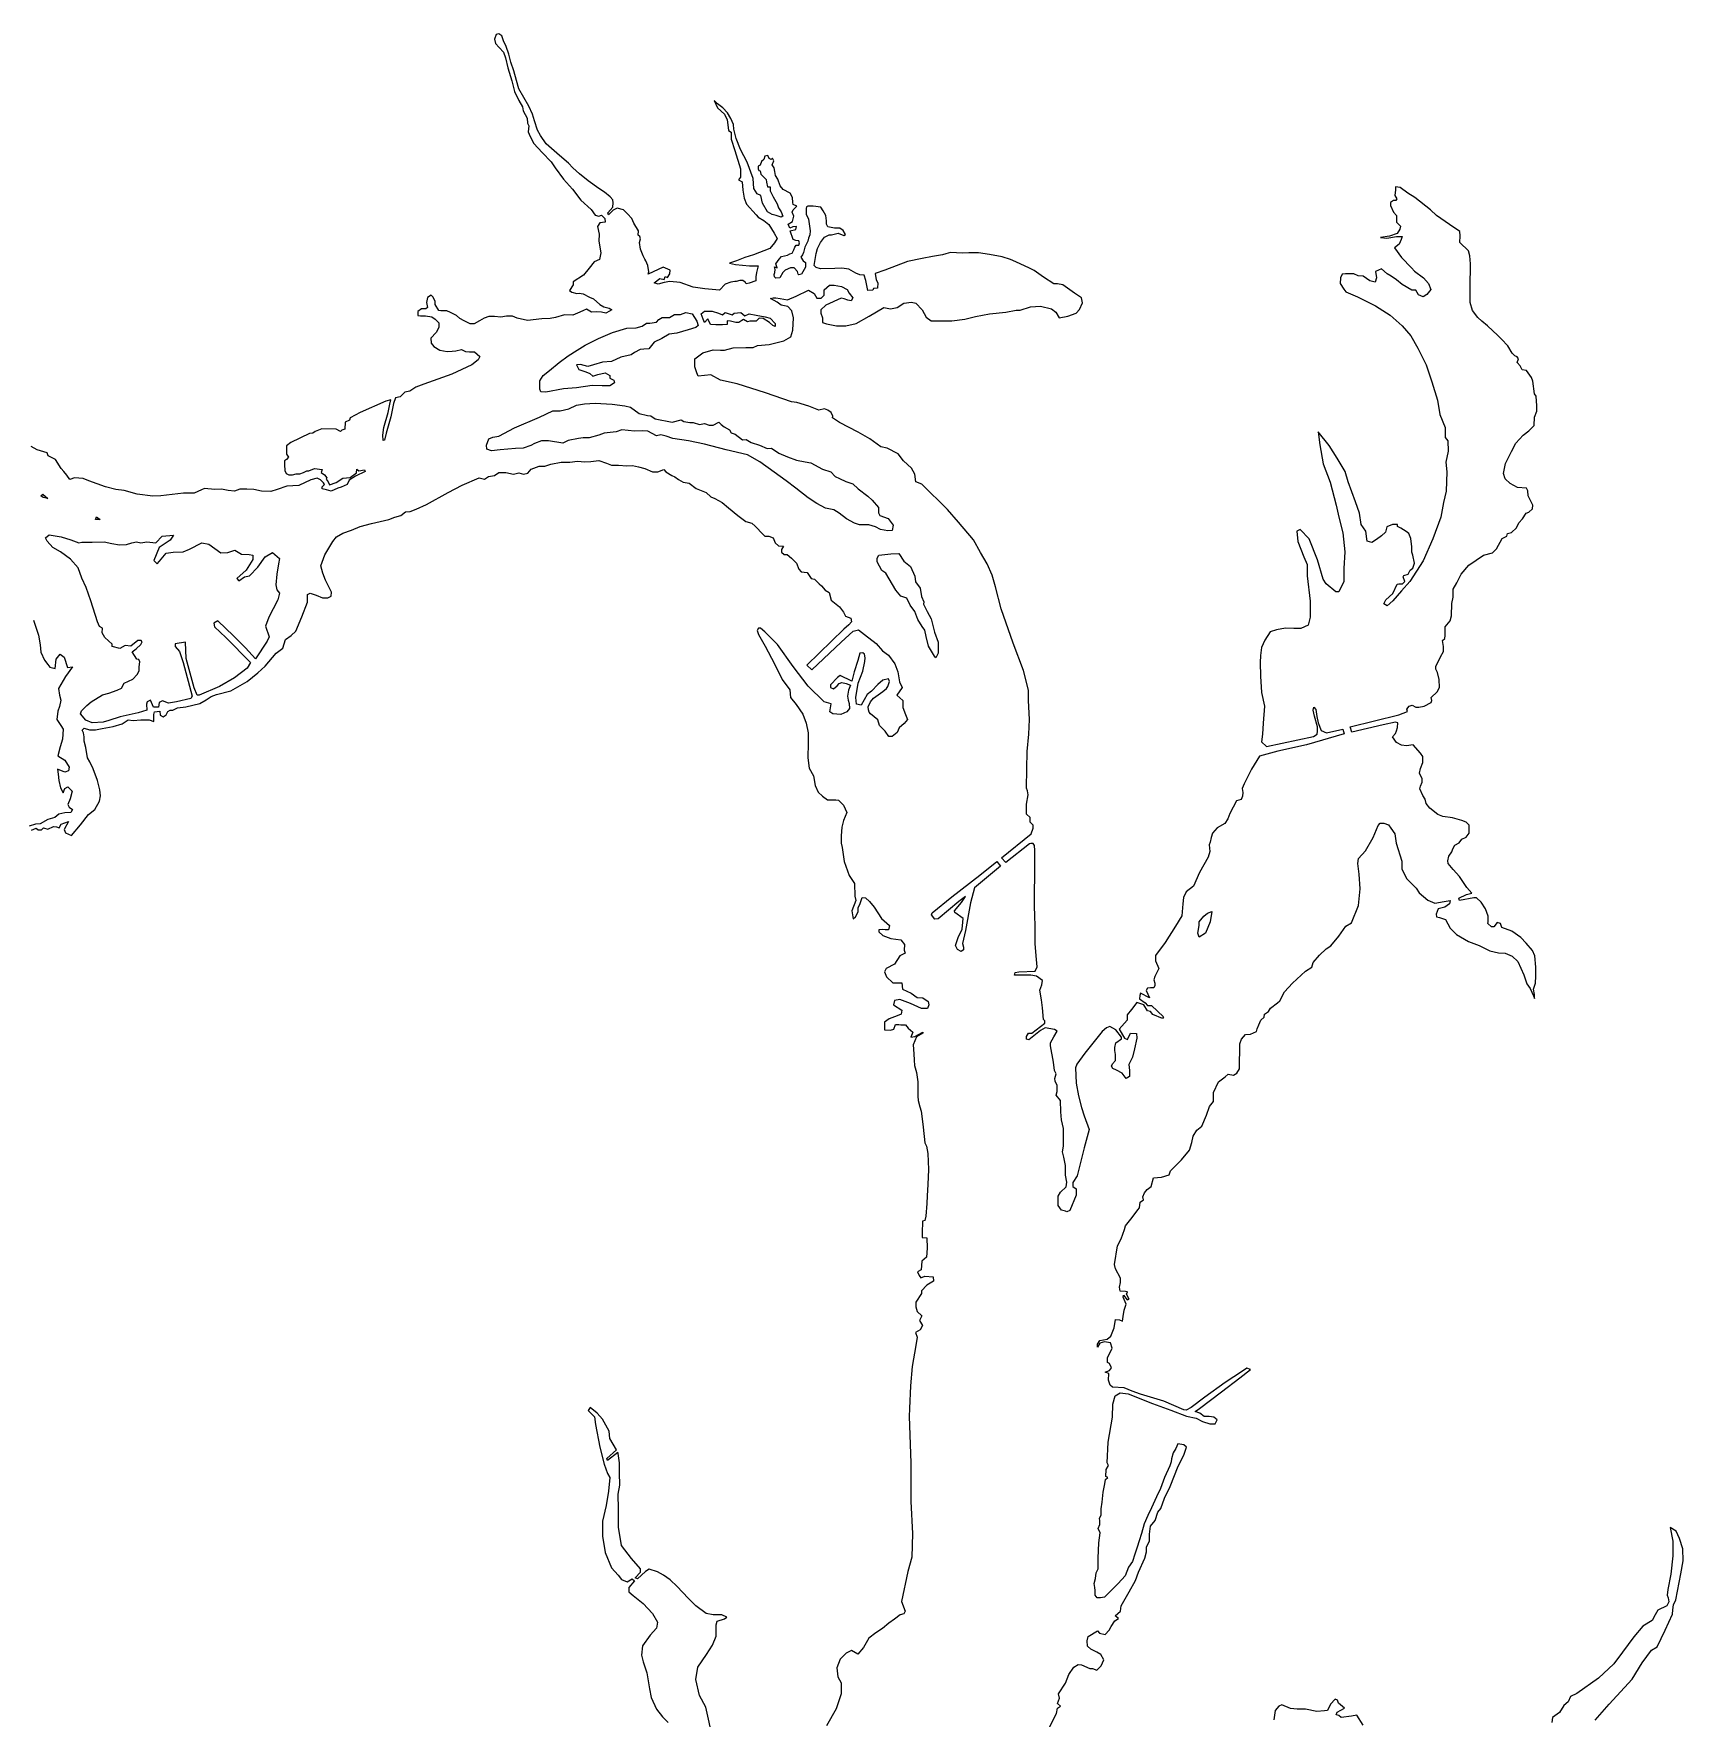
# Model space of a CAD drawing. Header units: inches. Extents: x 2272838 to 2338603, y 13196017 to 13295703.
# Drawn here: x 2298711 to 2315278, y 13263683 to 13280606 of the extents above; entities that cross this region are included whole.
import ezdxf

# ---------------------------------------------------------------- set-up
doc = ezdxf.new("R2010")
doc.units = ezdxf.units.IN
doc.header["$MEASUREMENT"] = 0
doc.layers.add('shoreline04_1', color=7, linetype='Continuous', lineweight=0)

msp = doc.modelspace()

# ---------------------------------------------------------------- linework, layer by layer
at = {"layer": 'shoreline04_1'}
for points in [[(2308904, 13263575), (2308983, 13263732), (2308993, 13263785), (2309023, 13263804), (2308993, 13263832), (2309012, 13263887), (2309002, 13263930), (2309073, 13264037), (2309107, 13264123), (2309157, 13264197), (2309202, 13264223), (2309235, 13264221), (2309319, 13264183), (2309345, 13264183), (2309388, 13264166), (2309433, 13264209), (2309459, 13264271), (2309428, 13264323), (2309388, 13264347), (2309326, 13264378), (2309293, 13264407), (2309290, 13264462), (2309302, 13264504), (2309395, 13264562), (2309416, 13264540), (2309471, 13264526), (2309512, 13264569), (2309531, 13264605), (2309567, 13264664), (2309605, 13264686), (2309571, 13264712), (2309626, 13264759), (2309631, 13264812), (2309712, 13264955), (2309776, 13265069), (2309805, 13265150), (2309871, 13265293), (2309888, 13265355), (2309886, 13265403), (2309917, 13265465), (2309917, 13265532), (2309928, 13265615), (2309974, 13265670), (2310002, 13265753), (2310031, 13265791), (2310069, 13265896), (2310126, 13266011), (2310205, 13266216), (2310262, 13266325), (2310288, 13266406), (2310262, 13266432), (2310202, 13266440), (2310181, 13266394), (2310155, 13266349), (2310138, 13266289), (2310133, 13266258), (2310121, 13266218), (2310069, 13266101), (2310028, 13265992), (2309988, 13265908), (2309938, 13265796), (2309900, 13265720), (2309864, 13265636), (2309836, 13265541), (2309812, 13265467), (2309793, 13265401), (2309771, 13265331), (2309745, 13265260), (2309707, 13265200), (2309671, 13265115), (2309602, 13265038), (2309552, 13264986), (2309464, 13264900), (2309426, 13264893), (2309390, 13264895), (2309371, 13264919), (2309371, 13264967), (2309369, 13264998), (2309361, 13265036), (2309373, 13265088), (2309381, 13265143), (2309400, 13265186), (2309400, 13265234), (2309402, 13265291), (2309407, 13265446), (2309423, 13265548), (2309402, 13265591), (2309418, 13265629), (2309418, 13265667), (2309414, 13265694), (2309433, 13265724), (2309433, 13265786), (2309442, 13265856), (2309452, 13265956), (2309468, 13266039), (2309476, 13266082), (2309497, 13266101), (2309478, 13266113), (2309480, 13266182), (2309504, 13266223), (2309490, 13266251), (2309502, 13266456), (2309544, 13266709), (2309547, 13266840), (2309571, 13266923), (2309621, 13266952), (2309702, 13266942), (2309947, 13266845), (2310131, 13266778), (2310290, 13266718), (2310386, 13266697), (2310448, 13266664), (2310524, 13266640), (2310576, 13266640), (2310598, 13266680), (2310564, 13266709), (2310517, 13266716), (2310467, 13266716), (2310421, 13266747), (2310374, 13266766), (2310419, 13266797), (2310640, 13266964), (2310824, 13267102), (2310931, 13267188), (2310895, 13267200), (2310852, 13267169), (2310676, 13267055), (2310471, 13266909), (2310336, 13266807), (2310285, 13266778), (2310262, 13266783), (2310061, 13266868), (2309828, 13266940), (2309742, 13266968), (2309661, 13267004), (2309544, 13267009), (2309523, 13267030), (2309504, 13267080), (2309509, 13267147), (2309470, 13267161), (2309516, 13267176), (2309535, 13267204), (2309516, 13267247), (2309494, 13267259), (2309494, 13267307), (2309516, 13267345), (2309542, 13267400), (2309526, 13267454), (2309465, 13267465), (2309417, 13267452), (2309393, 13267411), (2309393, 13267443), (2309417, 13267480), (2309493, 13267493), (2309530, 13267522), (2309563, 13267606), (2309577, 13267688), (2309617, 13267687), (2309645, 13267674), (2309651, 13267719), (2309663, 13267783), (2309682, 13267845), (2309651, 13267914), (2309656, 13267933), (2309694, 13267886), (2309713, 13267895), (2309687, 13267943), (2309697, 13267967), (2309677, 13267972), (2309623, 13267974), (2309616, 13268014), (2309625, 13268062), (2309625, 13268105), (2309575, 13268198), (2309565, 13268241), (2309594, 13268431), (2309632, 13268501), (2309665, 13268594), (2309677, 13268632), (2309742, 13268713), (2309801, 13268791), (2309818, 13268810), (2309823, 13268868), (2309858, 13268891), (2309851, 13268920), (2309868, 13268961), (2309892, 13268994), (2309932, 13269025), (2309958, 13269111), (2310037, 13269118), (2310113, 13269144), (2310127, 13269182), (2310237, 13269292), (2310318, 13269392), (2310342, 13269468), (2310354, 13269530), (2310392, 13269592), (2310444, 13269633), (2310489, 13269742), (2310520, 13269828), (2310561, 13269878), (2310559, 13269969), (2310609, 13270076), (2310678, 13270126), (2310706, 13270155), (2310761, 13270143), (2310794, 13270164), (2310821, 13270207), (2310823, 13270460), (2310840, 13270505), (2310880, 13270553), (2310930, 13270557), (2310990, 13270584), (2310997, 13270610), (2311016, 13270648), (2311035, 13270698), (2311068, 13270727), (2311073, 13270758), (2311113, 13270784), (2311133, 13270817), (2311202, 13270872), (2311225, 13270889), (2311271, 13270982), (2311352, 13271067), (2311485, 13271189), (2311547, 13271230), (2311561, 13271277), (2311623, 13271349), (2311690, 13271413), (2311738, 13271444), (2311819, 13271539), (2311888, 13271640), (2311945, 13271675), (2312016, 13271847), (2312033, 13272014), (2312021, 13272164), (2312009, 13272269), (2312016, 13272319), (2312085, 13272397), (2312164, 13272533), (2312214, 13272652), (2312235, 13272676), (2312271, 13272676), (2312316, 13272660), (2312342, 13272626), (2312381, 13272567), (2312393, 13272474), (2312450, 13272293), (2312452, 13272216), (2312497, 13272119), (2312595, 13272021), (2312626, 13271976), (2312712, 13271902), (2312781, 13271873), (2312876, 13271888), (2312936, 13271900), (2312929, 13271866), (2312884, 13271833), (2312815, 13271814), (2312795, 13271761), (2312798, 13271733), (2312831, 13271728), (2312888, 13271709), (2312936, 13271621), (2313000, 13271556), (2313122, 13271487), (2313229, 13271447), (2313334, 13271392), (2313422, 13271373), (2313489, 13271368), (2313558, 13271340), (2313615, 13271287), (2313675, 13271152), (2313708, 13271061), (2313739, 13271016), (2313773, 13270940), (2313782, 13270913), (2313785, 13270954), (2313775, 13271009), (2313794, 13271068), (2313796, 13271140), (2313796, 13271230), (2313787, 13271342), (2313765, 13271397), (2313701, 13271469), (2313646, 13271526), (2313556, 13271592), (2313456, 13271628), (2313441, 13271669), (2313408, 13271676), (2313375, 13271633), (2313353, 13271633), (2313315, 13271666), (2313317, 13271683), (2313317, 13271742), (2313293, 13271814), (2313248, 13271883), (2313200, 13271924), (2313174, 13271924), (2313031, 13271900), (2313022, 13271923), (2313100, 13271959), (2313155, 13271971), (2313105, 13272028), (2313029, 13272140), (2312967, 13272209), (2312917, 13272269), (2312914, 13272298), (2312924, 13272343), (2312953, 13272386), (2312962, 13272417), (2312983, 13272455), (2313026, 13272479), (2313053, 13272514), (2313098, 13272536), (2313126, 13272576), (2313126, 13272624), (2313126, 13272655), (2313098, 13272684), (2313055, 13272703), (2312960, 13272729), (2312864, 13272741), (2312814, 13272762), (2312733, 13272826), (2312697, 13272872), (2312685, 13272915), (2312662, 13272953), (2312633, 13273019), (2312638, 13273048), (2312654, 13273086), (2312654, 13273122), (2312628, 13273179), (2312638, 13273224), (2312662, 13273284), (2312662, 13273344), (2312640, 13273379), (2312566, 13273463), (2312499, 13273451), (2312447, 13273458), (2312399, 13273484), (2312356, 13273541), (2312387, 13273577), (2312397, 13273603), (2312409, 13273637), (2312411, 13273682), (2312387, 13273691), (2312263, 13273663), (2311949, 13273591), (2311932, 13273644), (2312421, 13273763), (2312509, 13273796), (2312502, 13273820), (2312526, 13273851), (2312554, 13273861), (2312592, 13273842), (2312623, 13273842), (2312676, 13273851), (2312745, 13273887), (2312752, 13273908), (2312747, 13273939), (2312807, 13273994), (2312830, 13274039), (2312826, 13274120), (2312809, 13274189), (2312792, 13274223), (2312792, 13274249), (2312840, 13274347), (2312869, 13274399), (2312868, 13274449), (2312864, 13274490), (2312861, 13274509), (2312883, 13274530), (2312885, 13274559), (2312885, 13274647), (2312938, 13274709), (2312949, 13274759), (2312954, 13274881), (2312966, 13274945), (2312966, 13275026), (2313002, 13275090), (2313047, 13275177), (2313125, 13275268), (2313270, 13275366), (2313361, 13275391), (2313402, 13275431), (2313459, 13275536), (2313504, 13275560), (2313512, 13275584), (2313552, 13275596), (2313604, 13275643), (2313626, 13275691), (2313664, 13275734), (2313700, 13275789), (2313728, 13275798), (2313764, 13275832), (2313766, 13275870), (2313719, 13275963), (2313716, 13276015), (2313702, 13276039), (2313614, 13276046), (2313540, 13276089), (2313488, 13276134), (2313473, 13276189), (2313492, 13276289), (2313552, 13276408), (2313597, 13276494), (2313668, 13276573), (2313728, 13276616), (2313780, 13276670), (2313785, 13276754), (2313807, 13276813), (2313807, 13276868), (2313799, 13276966), (2313783, 13276987), (2313768, 13277114), (2313754, 13277152), (2313702, 13277223), (2313659, 13277228), (2313640, 13277268), (2313609, 13277302), (2313623, 13277340), (2313611, 13277359), (2313585, 13277371), (2313559, 13277397), (2313516, 13277471), (2313451, 13277538), (2313416, 13277573), (2313313, 13277671), (2313256, 13277719), (2313213, 13277754), (2313161, 13277826), (2313139, 13277904), (2313137, 13278055), (2313141, 13278293), (2313134, 13278374), (2313120, 13278424), (2313034, 13278507), (2313036, 13278576), (2313034, 13278619), (2312929, 13278688), (2312798, 13278781), (2312738, 13278838), (2312581, 13278962), (2312510, 13279005), (2312433, 13279062), (2312386, 13279067), (2312386, 13279036), (2312381, 13278979), (2312402, 13278948), (2312391, 13278929), (2312369, 13278929), (2312338, 13278910), (2312336, 13278879), (2312367, 13278814), (2312398, 13278779), (2312398, 13278714), (2312436, 13278672), (2312431, 13278641), (2312405, 13278600), (2312326, 13278571), (2312236, 13278557), (2312300, 13278552), (2312398, 13278567), (2312455, 13278567), (2312445, 13278538), (2312424, 13278493), (2312379, 13278455), (2312448, 13278357), (2312548, 13278255), (2312579, 13278221), (2312667, 13278155), (2312720, 13278097), (2312741, 13278035), (2312701, 13277985), (2312665, 13277961), (2312617, 13277983), (2312591, 13278028), (2312553, 13278031), (2312455, 13278085), (2312398, 13278133), (2312345, 13278171), (2312305, 13278195), (2312248, 13278245), (2312186, 13278216), (2312198, 13278154), (2312183, 13278109), (2312129, 13278123), (2312064, 13278171), (2312014, 13278173), (2311969, 13278195), (2311886, 13278195), (2311852, 13278190), (2311836, 13278154), (2311833, 13278095), (2311869, 13278040), (2311888, 13278014), (2312007, 13277961), (2312186, 13277873), (2312334, 13277778), (2312455, 13277671), (2312541, 13277571), (2312613, 13277447), (2312696, 13277280), (2312753, 13277108), (2312808, 13276923), (2312832, 13276780), (2312887, 13276651), (2312885, 13276549), (2312913, 13276515), (2312918, 13276413), (2312892, 13276301), (2312904, 13276203), (2312897, 13276010), (2312870, 13275898), (2312842, 13275750), (2312763, 13275531), (2312666, 13275312), (2312597, 13275207), (2312530, 13275103), (2312447, 13275010), (2312361, 13274910), (2312304, 13274860), (2312269, 13274877), (2312289, 13274918), (2312361, 13274984), (2312404, 13275075), (2312421, 13275081), (2312458, 13275081), (2312480, 13275103), (2312465, 13275151), (2312471, 13275164), (2312513, 13275175), (2312536, 13275218), (2312562, 13275236), (2312578, 13275288), (2312561, 13275369), (2312551, 13275398), (2312551, 13275450), (2312542, 13275536), (2312523, 13275586), (2312494, 13275605), (2312442, 13275638), (2312406, 13275657), (2312406, 13275674), (2312356, 13275674), (2312299, 13275652), (2312287, 13275598), (2312248, 13275563), (2312196, 13275524), (2312149, 13275495), (2312103, 13275507), (2312101, 13275531), (2312089, 13275607), (2312044, 13275676), (2312025, 13275788), (2311986, 13275902), (2311912, 13276103), (2311881, 13276207), (2311803, 13276343), (2311722, 13276470), (2311612, 13276605), (2311626, 13276477), (2311660, 13276284), (2311731, 13276100), (2311793, 13275869), (2311820, 13275750), (2311858, 13275593), (2311877, 13275402), (2311867, 13275233), (2311870, 13275102), (2311817, 13274999), (2311787, 13274999), (2311691, 13275080), (2311660, 13275126), (2311605, 13275319), (2311519, 13275533), (2311429, 13275624), (2311398, 13275607), (2311405, 13275504), (2311467, 13275352), (2311500, 13275273), (2311501, 13275161), (2311532, 13274906), (2311532, 13274744), (2311510, 13274666), (2311436, 13274632), (2311367, 13274632), (2311284, 13274635), (2311191, 13274616), (2311129, 13274599), (2311074, 13274515), (2311043, 13274439), (2311031, 13274360), (2311029, 13274289), (2311031, 13274153), (2311043, 13273989), (2311072, 13273851), (2311058, 13273679), (2311053, 13273569), (2311041, 13273491), (2311091, 13273446), (2311565, 13273546), (2311601, 13273570), (2311603, 13273601), (2311603, 13273642), (2311573, 13273750), (2311560, 13273809), (2311566, 13273839), (2311588, 13273816), (2311597, 13273748), (2311612, 13273683), (2311640, 13273607), (2311696, 13273582), (2311858, 13273620), (2311873, 13273572), (2311492, 13273462), (2311206, 13273400), (2311020, 13273348), (2310941, 13273219), (2310867, 13273069), (2310846, 13273024), (2310853, 13272983), (2310851, 13272947), (2310836, 13272914), (2310791, 13272900), (2310722, 13272771), (2310705, 13272719), (2310674, 13272673), (2310598, 13272628), (2310548, 13272576), (2310536, 13272533), (2310527, 13272485), (2310517, 13272456), (2310522, 13272390), (2310505, 13272335), (2310420, 13272180), (2310360, 13272042), (2310286, 13271987), (2310258, 13271930), (2310253, 13271865), (2310241, 13271744), (2310179, 13271639), (2310074, 13271477), (2309977, 13271346), (2309977, 13271291), (2310010, 13271217), (2309972, 13271134), (2309962, 13271103), (2309972, 13271067), (2309972, 13271043), (2309962, 13271022), (2309927, 13271022), (2309898, 13271017), (2309884, 13270993), (2309917, 13270922), (2309827, 13270969), (2309820, 13270945), (2309817, 13270912), (2309874, 13270872), (2309898, 13270843), (2309936, 13270843), (2310058, 13270731), (2310048, 13270712), (2309951, 13270753), (2309927, 13270783), (2309898, 13270791), (2309860, 13270850), (2309791, 13270874), (2309736, 13270805), (2309691, 13270750), (2309693, 13270695), (2309612, 13270607), (2309665, 13270514), (2309696, 13270502), (2309727, 13270567), (2309786, 13270562), (2309789, 13270514), (2309767, 13270409), (2309746, 13270326), (2309708, 13270250), (2309717, 13270190), (2309717, 13270131), (2309684, 13270109), (2309641, 13270164), (2309586, 13270195), (2309548, 13270211), (2309536, 13270233), (2309546, 13270259), (2309574, 13270290), (2309574, 13270350), (2309567, 13270393), (2309567, 13270421), (2309579, 13270469), (2309634, 13270509), (2309634, 13270524), (2309579, 13270600), (2309519, 13270633), (2309486, 13270621), (2309441, 13270583), (2309267, 13270366), (2309188, 13270254), (2309174, 13270216), (2309179, 13270064), (2309203, 13269937), (2309234, 13269818), (2309260, 13269737), (2309312, 13269597), (2309262, 13269413), (2309191, 13269134), (2309148, 13269065), (2309148, 13269025), (2309182, 13269003), (2309182, 13268939), (2309117, 13268786), (2309086, 13268772), (2309074, 13268779), (2309034, 13268789), (2309000, 13268836), (2309000, 13268929), (2309024, 13268970), (2309079, 13269022), (2309086, 13269070), (2309072, 13269139), (2309072, 13269237), (2309058, 13269320), (2309043, 13269373), (2309053, 13269430), (2309053, 13269537), (2309053, 13269608), (2309034, 13269694), (2309026, 13269775), (2309024, 13269890), (2308981, 13269942), (2308991, 13269980), (2308991, 13270040), (2308971, 13270083), (2308967, 13270109), (2308981, 13270156), (2308964, 13270192), (2308952, 13270273), (2308921, 13270440), (2308921, 13270469), (2308957, 13270528), (2308990, 13270585), (2308964, 13270604), (2308869, 13270619), (2308821, 13270593), (2308704, 13270500), (2308683, 13270507), (2308683, 13270531), (2308700, 13270566), (2308735, 13270566), (2308866, 13270666), (2308866, 13270688), (2308852, 13270702), (2308843, 13270819), (2308831, 13270900), (2308814, 13270998), (2308835, 13271052), (2308842, 13271095), (2308783, 13271138), (2308726, 13271148), (2308561, 13271150), (2308568, 13271174), (2308604, 13271181), (2308769, 13271188), (2308788, 13271231), (2308783, 13271307), (2308769, 13271462), (2308768, 13271665), (2308764, 13271724), (2308761, 13271860), (2308766, 13272268), (2308766, 13272401), (2308763, 13272451), (2308747, 13272470), (2308725, 13272470), (2308711, 13272468), (2308473, 13272279), (2308430, 13272327), (2308730, 13272568), (2308749, 13272625), (2308749, 13272656), (2308718, 13272685), (2308720, 13272732), (2308682, 13272766), (2308682, 13272866), (2308697, 13272959), (2308692, 13272999), (2308680, 13273028), (2308685, 13273221), (2308689, 13273395), (2308704, 13273569), (2308711, 13273716), (2308703, 13273907), (2308703, 13274010), (2308653, 13274210), (2308546, 13274484), (2308427, 13274829), (2308369, 13275051), (2308338, 13275167), (2308286, 13275282), (2308219, 13275394), (2308148, 13275520), (2307998, 13275699), (2307888, 13275825), (2307630, 13276082), (2307569, 13276104), (2307559, 13276182), (2307526, 13276242), (2307447, 13276316), (2307392, 13276385), (2307282, 13276444), (2307218, 13276456), (2307108, 13276537), (2306992, 13276602), (2306803, 13276699), (2306734, 13276747), (2306737, 13276763), (2306720, 13276799), (2306687, 13276823), (2306653, 13276837), (2306596, 13276825), (2306494, 13276863), (2306374, 13276902), (2306320, 13276909), (2306060, 13276997), (2305776, 13277090), (2305609, 13277125), (2305512, 13277178), (2305385, 13277166), (2305371, 13277199), (2305352, 13277261), (2305352, 13277340), (2305431, 13277399), (2305533, 13277430), (2305609, 13277428), (2305648, 13277426), (2305736, 13277449), (2305864, 13277452), (2305938, 13277452), (2305979, 13277473), (2306098, 13277485), (2306246, 13277519), (2306315, 13277562), (2306336, 13277628), (2306341, 13277752), (2306324, 13277821), (2306286, 13277867), (2306219, 13277879), (2306177, 13277908), (2306110, 13277945), (2306136, 13277954), (2306164, 13277952), (2306207, 13277945), (2306281, 13277931), (2306369, 13277969), (2306491, 13278029), (2306548, 13277997), (2306577, 13277948), (2306620, 13277948), (2306648, 13277979), (2306648, 13278014), (2306648, 13278034), (2306703, 13278081), (2306751, 13278081), (2306822, 13278065), (2306882, 13278036), (2306901, 13277998), (2306936, 13277953), (2306920, 13277922), (2306886, 13277929), (2306851, 13277943), (2306820, 13277948), (2306665, 13277879), (2306617, 13277831), (2306615, 13277798), (2306632, 13277750), (2306632, 13277705), (2306674, 13277690), (2306772, 13277671), (2306867, 13277671), (2306972, 13277695), (2307102, 13277769), (2307249, 13277855), (2307315, 13277843), (2307382, 13277857), (2307451, 13277898), (2307525, 13277910), (2307570, 13277900), (2307635, 13277831), (2307673, 13277760), (2307723, 13277722), (2307797, 13277722), (2307933, 13277722), (2308061, 13277738), (2308168, 13277765), (2308309, 13277793), (2308473, 13277810), (2308578, 13277827), (2308619, 13277827), (2308721, 13277863), (2308821, 13277870), (2308933, 13277841), (2308976, 13277810), (2309010, 13277753), (2309095, 13277770), (2309179, 13277798), (2309215, 13277834), (2309243, 13277903), (2309234, 13277951), (2309162, 13278001), (2309045, 13278082), (2308993, 13278094), (2308957, 13278094), (2308852, 13278160), (2308757, 13278227), (2308712, 13278249), (2308576, 13278313), (2308521, 13278339), (2308438, 13278363), (2308311, 13278389), (2308199, 13278403), (2308102, 13278403), (2308040, 13278401), (2307918, 13278408), (2307870, 13278396), (2307839, 13278384), (2307737, 13278367), (2307635, 13278346), (2307487, 13278317), (2307258, 13278231), (2307163, 13278198), (2307172, 13278134), (2307189, 13278103), (2307184, 13278050), (2307146, 13278046), (2307139, 13278031), (2307089, 13278027), (2307067, 13278127), (2307051, 13278179), (2307006, 13278184), (2306967, 13278200), (2306898, 13278241), (2306827, 13278250), (2306756, 13278247), (2306611, 13278245), (2306568, 13278256), (2306550, 13278278), (2306568, 13278399), (2306581, 13278447), (2306611, 13278510), (2306654, 13278562), (2306698, 13278584), (2306724, 13278584), (2306789, 13278603), (2306848, 13278579), (2306863, 13278588), (2306841, 13278629), (2306806, 13278651), (2306752, 13278651), (2306685, 13278666), (2306672, 13278692), (2306672, 13278725), (2306667, 13278779), (2306641, 13278827), (2306615, 13278862), (2306539, 13278875), (2306487, 13278875), (2306472, 13278866), (2306470, 13278849), (2306470, 13278794), (2306491, 13278744), (2306509, 13278625), (2306507, 13278586), (2306492, 13278551), (2306487, 13278523), (2306455, 13278462), (2306442, 13278408), (2306431, 13278386), (2306416, 13278362), (2306437, 13278325), (2306461, 13278306), (2306461, 13278262), (2306422, 13278191), (2306396, 13278182), (2306387, 13278191), (2306381, 13278217), (2306348, 13278254), (2306311, 13278254), (2306259, 13278232), (2306235, 13278206), (2306203, 13278154), (2306164, 13278149), (2306149, 13278162), (2306146, 13278186), (2306153, 13278208), (2306159, 13278238), (2306149, 13278264), (2306177, 13278254), (2306164, 13278295), (2306196, 13278340), (2306222, 13278367), (2306281, 13278380), (2306305, 13278395), (2306327, 13278401), (2306344, 13278434), (2306355, 13278462), (2306368, 13278482), (2306394, 13278482), (2306403, 13278506), (2306396, 13278525), (2306366, 13278529), (2306337, 13278540), (2306309, 13278627), (2306366, 13278638), (2306370, 13278668), (2306335, 13278666), (2306303, 13278653), (2306287, 13278692), (2306333, 13278720), (2306344, 13278773), (2306329, 13278814), (2306337, 13278835), (2306376, 13278872), (2306337, 13278890), (2306335, 13278911), (2306333, 13278961), (2306309, 13279005), (2306237, 13279040), (2306207, 13279076), (2306183, 13279144), (2306161, 13279181), (2306155, 13279220), (2306146, 13279259), (2306127, 13279289), (2306144, 13279330), (2306129, 13279356), (2306118, 13279341), (2306098, 13279352), (2306085, 13279382), (2306055, 13279376), (2306044, 13279341), (2306020, 13279322), (2306007, 13279285), (2305988, 13279276), (2305988, 13279250), (2305994, 13279233), (2306007, 13279228), (2306012, 13279194), (2306068, 13279141), (2306070, 13279115), (2306081, 13279066), (2306107, 13279066), (2306107, 13279026), (2306138, 13278968), (2306177, 13278898), (2306190, 13278857), (2306218, 13278815), (2306235, 13278772), (2306216, 13278764), (2306167, 13278781), (2306126, 13278789), (2306079, 13278818), (2306029, 13278903), (2306012, 13278979), (2305977, 13278998), (2305944, 13279050), (2305936, 13279152), (2305875, 13279315), (2305810, 13279441), (2305766, 13279554), (2305742, 13279647), (2305740, 13279695), (2305712, 13279754), (2305679, 13279810), (2305632, 13279860), (2305577, 13279901), (2305545, 13279936), (2305579, 13279862), (2305647, 13279797), (2305675, 13279741), (2305686, 13279662), (2305690, 13279634), (2305716, 13279617), (2305716, 13279545), (2305753, 13279432), (2305810, 13279248), (2305810, 13279165), (2305790, 13279137), (2305825, 13279118), (2305831, 13279035), (2305847, 13278953), (2305871, 13278894), (2305966, 13278785), (2305988, 13278762), (2306042, 13278729), (2306095, 13278689), (2306147, 13278603), (2306176, 13278547), (2306149, 13278505), (2306103, 13278449), (2305940, 13278384), (2305853, 13278358), (2305769, 13278323), (2305700, 13278301), (2305758, 13278286), (2305898, 13278274), (2305985, 13278274), (2305969, 13278208), (2305963, 13278165), (2305964, 13278123), (2305897, 13278099), (2305866, 13278093), (2305858, 13278108), (2305832, 13278125), (2305801, 13278125), (2305767, 13278115), (2305751, 13278117), (2305712, 13278110), (2305656, 13278091), (2305597, 13278030), (2305451, 13278043), (2305333, 13278060), (2305203, 13278105), (2305101, 13278117), (2305044, 13278105), (2304981, 13278090), (2304941, 13278103), (2305000, 13278146), (2305042, 13278136), (2305051, 13278168), (2305076, 13278157), (2305101, 13278195), (2305102, 13278232), (2305031, 13278260), (2304883, 13278190), (2304887, 13278214), (2304877, 13278276), (2304860, 13278324), (2304850, 13278340), (2304833, 13278373), (2304805, 13278440), (2304794, 13278507), (2304805, 13278544), (2304798, 13278568), (2304781, 13278583), (2304785, 13278624), (2304737, 13278703), (2304718, 13278750), (2304674, 13278796), (2304635, 13278837), (2304572, 13278854), (2304529, 13278833), (2304483, 13278787), (2304477, 13278805), (2304527, 13278865), (2304531, 13278907), (2304527, 13278937), (2304499, 13278967), (2304442, 13279013), (2304388, 13279050), (2304279, 13279128), (2304192, 13279197), (2304125, 13279258), (2304082, 13279306), (2303991, 13279384), (2303856, 13279499), (2303799, 13279584), (2303771, 13279636), (2303739, 13279729), (2303721, 13279796), (2303682, 13279877), (2303584, 13280052), (2303560, 13280137), (2303534, 13280233), (2303504, 13280319), (2303484, 13280400), (2303456, 13280478), (2303430, 13280534), (2303411, 13280584), (2303382, 13280606), (2303354, 13280597), (2303337, 13280550), (2303348, 13280508), (2303385, 13280467), (2303428, 13280419), (2303450, 13280365), (2303474, 13280263), (2303511, 13280133), (2303539, 13280024), (2303582, 13279935), (2303619, 13279872), (2303626, 13279831), (2303665, 13279757), (2303671, 13279707), (2303682, 13279679), (2303678, 13279621), (2303697, 13279573), (2303734, 13279503), (2303817, 13279412), (2303908, 13279319), (2303949, 13279260), (2304030, 13279145), (2304123, 13279045), (2304206, 13278935), (2304308, 13278841), (2304349, 13278783), (2304388, 13278774), (2304412, 13278783), (2304447, 13278750), (2304451, 13278711), (2304397, 13278705), (2304373, 13278668), (2304390, 13278592), (2304388, 13278522), (2304405, 13278405), (2304392, 13278338), (2304338, 13278314), (2304288, 13278249), (2304232, 13278179), (2304128, 13278112), (2304128, 13278082), (2304091, 13278027), (2304115, 13278010), (2304165, 13277995), (2304188, 13277999), (2304230, 13277993), (2304293, 13277960), (2304334, 13277943), (2304397, 13277884), (2304438, 13277862), (2304490, 13277849), (2304518, 13277832), (2304492, 13277817), (2304458, 13277799), (2304412, 13277810), (2304367, 13277812), (2304312, 13277810), (2304264, 13277838), (2304234, 13277825), (2304197, 13277808), (2304126, 13277778), (2304043, 13277782), (2303952, 13277754), (2303898, 13277745), (2303813, 13277741), (2303670, 13277725), (2303566, 13277749), (2303518, 13277767), (2303459, 13277769), (2303401, 13277760), (2303338, 13277764), (2303281, 13277764), (2303236, 13277747), (2303188, 13277723), (2303136, 13277690), (2303094, 13277690), (2303034, 13277723), (2302992, 13277745), (2302956, 13277775), (2302897, 13277805), (2302860, 13277821), (2302799, 13277821), (2302780, 13277825), (2302743, 13277886), (2302743, 13277920), (2302719, 13277962), (2302701, 13277979), (2302667, 13277957), (2302656, 13277905), (2302667, 13277855), (2302649, 13277842), (2302604, 13277842), (2302567, 13277816), (2302567, 13277775), (2302597, 13277773), (2302647, 13277773), (2302708, 13277762), (2302743, 13277738), (2302778, 13277703), (2302780, 13277653), (2302752, 13277604), (2302699, 13277549), (2302702, 13277497), (2302730, 13277465), (2302791, 13277428), (2302862, 13277415), (2302912, 13277417), (2302949, 13277419), (2303006, 13277432), (2303047, 13277415), (2303088, 13277410), (2303138, 13277410), (2303192, 13277363), (2303173, 13277330), (2303112, 13277280), (2302910, 13277187), (2302630, 13277085), (2302548, 13277054), (2302489, 13277015), (2302439, 13277004), (2302391, 13276959), (2302344, 13276948), (2302324, 13276891), (2302298, 13276757), (2302250, 13276592), (2302235, 13276522), (2302222, 13276520), (2302218, 13276572), (2302226, 13276650), (2302270, 13276800), (2302287, 13276883), (2302298, 13276928), (2302246, 13276913), (2301990, 13276802), (2301890, 13276748), (2301883, 13276722), (2301838, 13276705), (2301834, 13276633), (2301805, 13276624), (2301792, 13276609), (2301749, 13276633), (2301606, 13276635), (2301538, 13276611), (2301514, 13276594), (2301482, 13276589), (2301293, 13276500), (2301250, 13276466), (2301250, 13276383), (2301271, 13276351), (2301250, 13276329), (2301230, 13276314), (2301228, 13276275), (2301232, 13276218), (2301245, 13276188), (2301274, 13276173), (2301311, 13276175), (2301347, 13276183), (2301382, 13276186), (2301421, 13276199), (2301454, 13276216), (2301475, 13276216), (2301532, 13276238), (2301608, 13276229), (2301597, 13276199), (2301630, 13276175), (2301656, 13276144), (2301647, 13276131), (2301667, 13276103), (2301680, 13276075), (2301747, 13276099), (2301816, 13276140), (2301888, 13276149), (2301953, 13276194), (2301957, 13276231), (2301975, 13276216), (2302033, 13276225), (2302040, 13276208), (2301942, 13276160), (2301879, 13276121), (2301860, 13276079), (2301799, 13276049), (2301766, 13276042), (2301697, 13276010), (2301651, 13276025), (2301608, 13276034), (2301608, 13276055), (2301630, 13276077), (2301621, 13276094), (2301591, 13276125), (2301556, 13276142), (2301493, 13276125), (2301374, 13276068), (2301254, 13276060), (2301156, 13276027), (2301093, 13276008), (2301000, 13276012), (2300920, 13276027), (2300850, 13276029), (2300781, 13276029), (2300727, 13276012), (2300664, 13276018), (2300596, 13276031), (2300531, 13276027), (2300427, 13276036), (2300397, 13276025), (2300323, 13275992), (2300214, 13275990), (2299986, 13275962), (2299908, 13275959), (2299750, 13275979), (2299619, 13276016), (2299535, 13276027), (2299433, 13276055), (2299266, 13276115), (2299209, 13276139), (2299122, 13276144), (2299075, 13276128), (2299042, 13276170), (2299012, 13276207), (2298988, 13276239), (2298929, 13276328), (2298855, 13276367), (2298847, 13276395), (2298745, 13276426), (2298686, 13276460)], [(2298688, 13272605), (2298734, 13272625), (2298756, 13272610), (2298790, 13272610), (2298808, 13272629), (2298853, 13272616), (2298908, 13272642), (2298938, 13272638), (2298968, 13272629), (2298987, 13272664), (2299061, 13272692), (2299015, 13272613), (2299029, 13272579), (2299090, 13272551), (2299181, 13272660), (2299261, 13272764), (2299324, 13272814), (2299370, 13272896), (2299383, 13272951), (2299376, 13273011), (2299350, 13273103), (2299307, 13273220), (2299276, 13273291), (2299252, 13273333), (2299235, 13273435), (2299216, 13273500), (2299216, 13273541), (2299211, 13273584), (2299198, 13273608), (2299218, 13273628), (2299270, 13273613), (2299331, 13273613), (2299398, 13273626), (2299509, 13273647), (2299598, 13273674), (2299658, 13273713), (2299708, 13273708), (2299786, 13273715), (2299843, 13273713), (2299871, 13273713), (2299917, 13273698), (2299917, 13273767), (2299925, 13273793), (2299977, 13273802), (2299982, 13273760), (2300010, 13273743), (2300040, 13273765), (2300058, 13273797), (2300082, 13273810), (2300108, 13273810), (2300155, 13273834), (2300238, 13273843), (2300379, 13273878), (2300442, 13273913), (2300494, 13273947), (2300546, 13273967), (2300692, 13274006), (2300854, 13274099), (2300961, 13274184), (2301034, 13274251), (2301145, 13274382), (2301212, 13274434), (2301241, 13274521), (2301297, 13274562), (2301343, 13274603), (2301403, 13274749), (2301460, 13274894), (2301460, 13274971), (2301488, 13274986), (2301549, 13274966), (2301610, 13274940), (2301664, 13274940), (2301699, 13274957), (2301703, 13274996), (2301640, 13275118), (2301613, 13275186), (2301593, 13275262), (2301633, 13275372), (2301686, 13275454), (2301714, 13275505), (2301751, 13275553), (2301816, 13275590), (2301901, 13275618), (2301991, 13275655), (2302104, 13275687), (2302278, 13275726), (2302339, 13275750), (2302397, 13275767), (2302445, 13275802), (2302493, 13275806), (2302551, 13275828), (2302656, 13275878), (2302873, 13275997), (2303014, 13276071), (2303183, 13276145), (2303239, 13276130), (2303279, 13276158), (2303339, 13276169), (2303383, 13276197), (2303454, 13276197), (2303528, 13276182), (2303582, 13276195), (2303630, 13276180), (2303674, 13276191), (2303708, 13276232), (2303786, 13276262), (2303843, 13276262), (2303904, 13276280), (2304008, 13276302), (2304095, 13276302), (2304171, 13276312), (2304247, 13276306), (2304307, 13276308), (2304388, 13276317), (2304464, 13276291), (2304514, 13276271), (2304583, 13276271), (2304666, 13276265), (2304724, 13276267), (2304785, 13276254), (2304850, 13276237), (2304926, 13276206), (2304980, 13276206), (2305039, 13276228), (2305059, 13276204), (2305119, 13276169), (2305150, 13276156), (2305185, 13276126), (2305234, 13276102), (2305293, 13276091), (2305365, 13276037), (2305465, 13275996), (2305512, 13275953), (2305551, 13275937), (2305625, 13275898), (2305690, 13275842), (2305784, 13275766), (2305864, 13275705), (2305923, 13275688), (2305957, 13275660), (2306036, 13275575), (2306055, 13275560), (2306094, 13275560), (2306138, 13275540), (2306157, 13275493), (2306192, 13275462), (2306240, 13275458), (2306222, 13275423), (2306222, 13275399), (2306248, 13275375), (2306277, 13275375), (2306322, 13275338), (2306370, 13275286), (2306394, 13275228), (2306418, 13275200), (2306479, 13275193), (2306518, 13275134), (2306552, 13275128), (2306598, 13275080), (2306624, 13275061), (2306661, 13275015), (2306698, 13274991), (2306720, 13274915), (2306804, 13274850), (2306843, 13274796), (2306863, 13274755), (2306917, 13274735), (2306924, 13274698), (2306896, 13274668), (2306848, 13274624), (2306477, 13274264), (2306527, 13274214), (2306820, 13274492), (2306941, 13274605), (2306995, 13274616), (2307054, 13274572), (2307171, 13274479), (2307234, 13274407), (2307295, 13274364), (2307358, 13274275), (2307388, 13274197), (2307406, 13274095), (2307432, 13274038), (2307380, 13273962), (2307441, 13273908), (2307441, 13273837), (2307465, 13273767), (2307488, 13273717), (2307454, 13273678), (2307404, 13273632), (2307382, 13273587), (2307332, 13273546), (2307300, 13273546), (2307263, 13273598), (2307206, 13273658), (2307189, 13273715), (2307115, 13273774), (2307100, 13273791), (2307096, 13273815), (2307093, 13273845), (2307115, 13273893), (2307145, 13273932), (2307239, 13273997), (2307276, 13274028), (2307289, 13274047), (2307304, 13274099), (2307295, 13274125), (2307237, 13274112), (2307189, 13274067), (2307126, 13274001), (2307082, 13273967), (2307022, 13273862), (2306974, 13273871), (2306967, 13273938), (2306991, 13274082), (2307037, 13274203), (2307058, 13274299), (2307061, 13274336), (2307054, 13274373), (2307039, 13274386), (2307006, 13274383), (2306989, 13274310), (2306950, 13274195), (2306928, 13274103), (2306811, 13274160), (2306783, 13274140), (2306713, 13274064), (2306713, 13274038), (2306742, 13274025), (2306779, 13274056), (2306800, 13274080), (2306828, 13274090), (2306872, 13274080), (2306913, 13274062), (2306894, 13274010), (2306885, 13273951), (2306889, 13273912), (2306900, 13273878), (2306904, 13273826), (2306876, 13273795), (2306816, 13273767), (2306737, 13273773), (2306705, 13273795), (2306720, 13273875), (2306650, 13273893), (2306488, 13274051), (2306338, 13274249), (2306181, 13274470), (2306055, 13274598), (2306010, 13274633), (2305990, 13274635), (2305977, 13274611), (2305990, 13274572), (2306056, 13274455), (2306151, 13274277), (2306229, 13274118), (2306305, 13274014), (2306312, 13273938), (2306368, 13273869), (2306436, 13273769), (2306468, 13273680), (2306490, 13273584), (2306490, 13273480), (2306486, 13273333), (2306499, 13273228), (2306542, 13273152), (2306560, 13273053), (2306590, 13272988), (2306633, 13272948), (2306683, 13272909), (2306766, 13272909), (2306794, 13272905), (2306842, 13272857), (2306877, 13272784), (2306844, 13272703), (2306827, 13272636), (2306820, 13272549), (2306820, 13272475), (2306831, 13272430), (2306849, 13272289), (2306901, 13272150), (2306955, 13272069), (2306959, 13271943), (2306968, 13271898), (2306927, 13271796), (2306940, 13271713), (2306964, 13271735), (2306990, 13271783), (2306990, 13271828), (2307007, 13271859), (2307031, 13271930), (2307064, 13271924), (2307105, 13271889), (2307153, 13271831), (2307226, 13271718), (2307305, 13271648), (2307294, 13271605), (2307263, 13271603), (2307237, 13271607), (2307200, 13271605), (2307198, 13271583), (2307237, 13271546), (2307320, 13271516), (2307420, 13271505), (2307457, 13271455), (2307454, 13271401), (2307463, 13271368), (2307409, 13271342), (2307357, 13271258), (2307272, 13271216), (2307257, 13271182), (2307274, 13271132), (2307340, 13271073), (2307431, 13271073), (2307437, 13271008), (2307522, 13270967), (2307585, 13270923), (2307641, 13270921), (2307693, 13270884), (2307700, 13270850), (2307687, 13270813), (2307628, 13270813), (2307515, 13270865), (2307411, 13270904), (2307355, 13270893), (2307346, 13270852), (2307431, 13270797), (2307422, 13270758), (2307383, 13270741), (2307303, 13270711), (2307255, 13270676), (2307257, 13270600), (2307316, 13270595), (2307348, 13270606), (2307366, 13270652), (2307398, 13270654), (2307418, 13270650), (2307466, 13270650), (2307494, 13270617), (2307539, 13270576), (2307520, 13270524), (2307561, 13270533), (2307641, 13270576), (2307641, 13270567), (2307576, 13270528), (2307544, 13270448), (2307550, 13270357), (2307555, 13270296), (2307557, 13270240), (2307576, 13270172), (2307589, 13270077), (2307589, 13269973), (2307589, 13269933), (2307594, 13269890), (2307611, 13269827), (2307624, 13269782), (2307640, 13269653), (2307655, 13269528), (2307661, 13269465), (2307676, 13269432), (2307690, 13269356), (2307696, 13269195), (2307690, 13269046), (2307683, 13268933), (2307679, 13268855), (2307672, 13268727), (2307662, 13268685), (2307638, 13268677), (2307633, 13268557), (2307633, 13268514), (2307679, 13268509), (2307685, 13268407), (2307677, 13268316), (2307631, 13268277), (2307623, 13268188), (2307588, 13268169), (2307603, 13268130), (2307620, 13268108), (2307660, 13268125), (2307744, 13268119), (2307749, 13268073), (2307679, 13268034), (2307627, 13267978), (2307627, 13267952), (2307571, 13267865), (2307571, 13267815), (2307584, 13267771), (2307629, 13267726), (2307608, 13267680), (2307636, 13267630), (2307614, 13267587), (2307566, 13267559), (2307582, 13267513), (2307571, 13267428), (2307534, 13267216), (2307517, 13267022), (2307506, 13266794), (2307504, 13266714), (2307520, 13266250), (2307520, 13265861), (2307537, 13265540), (2307529, 13265301), (2307490, 13265158), (2307427, 13264856), (2307464, 13264758), (2307448, 13264732), (2307412, 13264723), (2307355, 13264678), (2307299, 13264639), (2307236, 13264584), (2307168, 13264543), (2307097, 13264487), (2307043, 13264393), (2306986, 13264326), (2306925, 13264363), (2306871, 13264339), (2306810, 13264278), (2306793, 13264235), (2306776, 13264189), (2306786, 13264100), (2306821, 13264039), (2306819, 13263929), (2306769, 13263779), (2306674, 13263607)], [(2298709, 13274713), (2298759, 13274563), (2298777, 13274466), (2298783, 13274392), (2298820, 13274312), (2298851, 13274270), (2298872, 13274244), (2298927, 13274228), (2298937, 13274324), (2298975, 13274372), (2299018, 13274344), (2299049, 13274238), (2299100, 13274245), (2299029, 13274149), (2298961, 13274027), (2298970, 13273960), (2298983, 13273910), (2298970, 13273847), (2298953, 13273802), (2298942, 13273717), (2298984, 13273658), (2299005, 13273621), (2299001, 13273519), (2298977, 13273443), (2298953, 13273352), (2299025, 13273307), (2299066, 13273237), (2299059, 13273202), (2299025, 13273187), (2298949, 13273217), (2298957, 13273168), (2298962, 13273105), (2298981, 13273031), (2299005, 13272981), (2299025, 13273022), (2299053, 13273040), (2299096, 13272996), (2299077, 13272920), (2299055, 13272864), (2299068, 13272835), (2299101, 13272812), (2299083, 13272781), (2299025, 13272779), (2298962, 13272766), (2298923, 13272731), (2298853, 13272712), (2298775, 13272670), (2298730, 13272666), (2298664, 13272644)], [(2305512, 13263568), (2305482, 13263705), (2305460, 13263794), (2305399, 13263913), (2305360, 13264074), (2305380, 13264197), (2305469, 13264323), (2305529, 13264419), (2305564, 13264508), (2305564, 13264623), (2305575, 13264660), (2305649, 13264684), (2305673, 13264699), (2305623, 13264723), (2305534, 13264723), (2305464, 13264736), (2305362, 13264812), (2305286, 13264886), (2305225, 13264949), (2305173, 13265007), (2305102, 13265074), (2305036, 13265120), (2304974, 13265153), (2304893, 13265183), (2304856, 13265157), (2304776, 13265083), (2304752, 13265096), (2304804, 13265152), (2304804, 13265185), (2304713, 13265287), (2304613, 13265419), (2304585, 13265602), (2304585, 13265784), (2304580, 13265936), (2304596, 13266025), (2304595, 13266149), (2304595, 13266251), (2304582, 13266344), (2304578, 13266353), (2304472, 13266272), (2304467, 13266292), (2304565, 13266379), (2304498, 13266494), (2304491, 13266566), (2304424, 13266689), (2304370, 13266748), (2304298, 13266804), (2304278, 13266774), (2304343, 13266711), (2304354, 13266635), (2304398, 13266407), (2304439, 13266236), (2304474, 13266142), (2304498, 13266101), (2304485, 13265966), (2304459, 13265821), (2304422, 13265665), (2304422, 13265589), (2304424, 13265513), (2304450, 13265348), (2304515, 13265194), (2304581, 13265122), (2304613, 13265079), (2304672, 13265055), (2304722, 13265083), (2304746, 13265063), (2304689, 13264996), (2304687, 13264955), (2304730, 13264916), (2304833, 13264836), (2304926, 13264736), (2304976, 13264649), (2304965, 13264590), (2304902, 13264519), (2304826, 13264410), (2304815, 13264319), (2304833, 13264252), (2304867, 13264141), (2304896, 13263980), (2304911, 13263893), (2304965, 13263776), (2305026, 13263698), (2305083, 13263642)], [(2314393, 13263666), (2314532, 13263825), (2314766, 13264077), (2314866, 13264242), (2314959, 13264368), (2315015, 13264400), (2315096, 13264570), (2315170, 13264730), (2315174, 13264774), (2315180, 13264824), (2315204, 13264874), (2315254, 13265134), (2315278, 13265266), (2315273, 13265386), (2315239, 13265488), (2315206, 13265562), (2315145, 13265599), (2315174, 13265464), (2315174, 13265314), (2315152, 13265132), (2315122, 13264978), (2315117, 13264921), (2315126, 13264895), (2315133, 13264854), (2315111, 13264813), (2315022, 13264769), (2314994, 13264724), (2314965, 13264667), (2314872, 13264609), (2314781, 13264502), (2314668, 13264346), (2314579, 13264229), (2314427, 13264087), (2314210, 13263933), (2314145, 13263901), (2314123, 13263849), (2314078, 13263812), (2314034, 13263742), (2313963, 13263690), (2313956, 13263640)], [(2312062, 13263615), (2312000, 13263715), (2311944, 13263706), (2311842, 13263690), (2311817, 13263711), (2311792, 13263719), (2311801, 13263745), (2311876, 13263785), (2311814, 13263835), (2311805, 13263865), (2311781, 13263874), (2311736, 13263824), (2311703, 13263763), (2311675, 13263757), (2311599, 13263750), (2311482, 13263774), (2311399, 13263776), (2311332, 13263783), (2311247, 13263817), (2311217, 13263804), (2311178, 13263763), (2311164, 13263667)]]:
    msp.add_lwpolyline(points, dxfattribs=at)
for points in [[(2305261, 13277806), (2305324, 13277791), (2305372, 13277717), (2305383, 13277673), (2305361, 13277654), (2305283, 13277632), (2305170, 13277599), (2305094, 13277589), (2305020, 13277545), (2304942, 13277506), (2304890, 13277441), (2304838, 13277437), (2304803, 13277434), (2304743, 13277402), (2304712, 13277380), (2304606, 13277358), (2304515, 13277313), (2304423, 13277306), (2304332, 13277280), (2304276, 13277263), (2304202, 13277284), (2304161, 13277280), (2304185, 13277234), (2304256, 13277208), (2304295, 13277193), (2304326, 13277165), (2304378, 13277182), (2304450, 13277198), (2304497, 13277172), (2304497, 13277146), (2304536, 13277126), (2304543, 13277100), (2304497, 13277070), (2304421, 13277070), (2304319, 13277072), (2304163, 13277050), (2304031, 13277039), (2303855, 13277006), (2303803, 13277009), (2303794, 13277035), (2303794, 13277119), (2303827, 13277174), (2303892, 13277224), (2303989, 13277304), (2304080, 13277371), (2304169, 13277428), (2304248, 13277478), (2304384, 13277545), (2304523, 13277604), (2304666, 13277647), (2304760, 13277651), (2304821, 13277669), (2304866, 13277699), (2304897, 13277699), (2304966, 13277708), (2304988, 13277736), (2305022, 13277754), (2305096, 13277754), (2305146, 13277786), (2305205, 13277786)], [(2306108, 13277747), (2306156, 13277695), (2306156, 13277663), (2306134, 13277674), (2306101, 13277706), (2306036, 13277745), (2305995, 13277747), (2305965, 13277719), (2305932, 13277719), (2305904, 13277719), (2305880, 13277713), (2305839, 13277734), (2305823, 13277726), (2305793, 13277706), (2305761, 13277706), (2305708, 13277719), (2305674, 13277723), (2305676, 13277686), (2305628, 13277680), (2305563, 13277682), (2305507, 13277686), (2305481, 13277741), (2305448, 13277704), (2305433, 13277738), (2305415, 13277793), (2305446, 13277819), (2305524, 13277817), (2305589, 13277797), (2305628, 13277782), (2305654, 13277806), (2305726, 13277782), (2305747, 13277799), (2305813, 13277804), (2305854, 13277773), (2305897, 13277791), (2305965, 13277780), (2306056, 13277763)], [(2305240, 13276709), (2305301, 13276699), (2305335, 13276701), (2305396, 13276681), (2305448, 13276690), (2305496, 13276673), (2305535, 13276675), (2305592, 13276705), (2305615, 13276681), (2305644, 13276657), (2305698, 13276625), (2305715, 13276597), (2305757, 13276584), (2305828, 13276527), (2305867, 13276529), (2305915, 13276499), (2306000, 13276473), (2306078, 13276440), (2306121, 13276441), (2306195, 13276393), (2306282, 13276354), (2306373, 13276321), (2306460, 13276304), (2306514, 13276295), (2306634, 13276232), (2306716, 13276204), (2306760, 13276158), (2306803, 13276139), (2306868, 13276106), (2306938, 13276083), (2306990, 13276035), (2307087, 13275959), (2307133, 13275920), (2307196, 13275848), (2307196, 13275824), (2307196, 13275794), (2307209, 13275766), (2307292, 13275735), (2307344, 13275668), (2307331, 13275616), (2307289, 13275612), (2307216, 13275627), (2307166, 13275653), (2307098, 13275672), (2307003, 13275672), (2306955, 13275690), (2306873, 13275731), (2306801, 13275789), (2306747, 13275822), (2306662, 13275839), (2306577, 13275887), (2306488, 13275944), (2306365, 13276039), (2306269, 13276113), (2306147, 13276202), (2306002, 13276304), (2305880, 13276375), (2305665, 13276427), (2305446, 13276482), (2305288, 13276516), (2305131, 13276538), (2305062, 13276564), (2305008, 13276575), (2304966, 13276566), (2304877, 13276614), (2304823, 13276616), (2304743, 13276614), (2304617, 13276625), (2304560, 13276605), (2304439, 13276592), (2304387, 13276572), (2304289, 13276546), (2304230, 13276546), (2304183, 13276540), (2304079, 13276518), (2304024, 13276494), (2303881, 13276516), (2303809, 13276516), (2303740, 13276488), (2303705, 13276470), (2303627, 13276444), (2303551, 13276438), (2303395, 13276424), (2303308, 13276414), (2303262, 13276433), (2303258, 13276472), (2303282, 13276535), (2303321, 13276553), (2303382, 13276563), (2303538, 13276648), (2303792, 13276755), (2303926, 13276818), (2303998, 13276818), (2304085, 13276837), (2304161, 13276876), (2304241, 13276889), (2304350, 13276894), (2304519, 13276883), (2304647, 13276868), (2304706, 13276855), (2304790, 13276790), (2304875, 13276770), (2304908, 13276768), (2304953, 13276738), (2305123, 13276703), (2305212, 13276727)], [(2298804, 13275979), (2298854, 13275938), (2298807, 13275947), (2298781, 13275965)], [(2299340, 13275752), (2299379, 13275726), (2299333, 13275726)], [(2299351, 13274697), (2299286, 13274909), (2299238, 13275044), (2299195, 13275137), (2299156, 13275239), (2299080, 13275329), (2298981, 13275400), (2298904, 13275445), (2298845, 13275507), (2298828, 13275541), (2298865, 13275572), (2298986, 13275552), (2299082, 13275521), (2299164, 13275493), (2299193, 13275499), (2299297, 13275499), (2299418, 13275502), (2299497, 13275485), (2299571, 13275471), (2299642, 13275473), (2299695, 13275490), (2299743, 13275502), (2299786, 13275490), (2299848, 13275502), (2299938, 13275493), (2300000, 13275558), (2300116, 13275567), (2300082, 13275519), (2299972, 13275443), (2299918, 13275313), (2299952, 13275282), (2299975, 13275307), (2300040, 13275386), (2300113, 13275397), (2300212, 13275400), (2300274, 13275428), (2300398, 13275493), (2300469, 13275479), (2300590, 13275392), (2300661, 13275395), (2300732, 13275417), (2300797, 13275378), (2300876, 13275375), (2300912, 13275367), (2300912, 13275324), (2300845, 13275217), (2300751, 13275132), (2300771, 13275110), (2300828, 13275149), (2300878, 13275160), (2300963, 13275248), (2301034, 13275352), (2301110, 13275395), (2301178, 13275333), (2301169, 13275282), (2301152, 13275177), (2301144, 13275070), (2301152, 13275019), (2301178, 13274985), (2301164, 13274920), (2301116, 13274830), (2301071, 13274745), (2301037, 13274655), (2301076, 13274548), (2301057, 13274502), (2300938, 13274327), (2300839, 13274435), (2300718, 13274556), (2300559, 13274708), (2300520, 13274686), (2300528, 13274649), (2300639, 13274542), (2300887, 13274288), (2300853, 13274234), (2300729, 13274135), (2300577, 13274048), (2300371, 13273960), (2300351, 13273960), (2300322, 13274034), (2300241, 13274330), (2300235, 13274494), (2300133, 13274477), (2300133, 13274449), (2300176, 13274401), (2300212, 13274288), (2300303, 13273952), (2300289, 13273929), (2300145, 13273895), (2300066, 13273881), (2300003, 13273904), (2299972, 13273889), (2299964, 13273841), (2299913, 13273839), (2299885, 13273912), (2299851, 13273895), (2299845, 13273872), (2299848, 13273810), (2299761, 13273785), (2299580, 13273742), (2299464, 13273706), (2299410, 13273689), (2299298, 13273683), (2299235, 13273711), (2299182, 13273773), (2299190, 13273804), (2299244, 13273858), (2299289, 13273895), (2299402, 13273965), (2299464, 13273982), (2299549, 13274011), (2299594, 13274030), (2299619, 13274081), (2299707, 13274121), (2299749, 13274169), (2299769, 13274206), (2299769, 13274245), (2299775, 13274296), (2299766, 13274319), (2299746, 13274324), (2299701, 13274395), (2299741, 13274426), (2299786, 13274471), (2299800, 13274496), (2299791, 13274511), (2299755, 13274511), (2299687, 13274454), (2299628, 13274460), (2299577, 13274431), (2299498, 13274451), (2299498, 13274474), (2299424, 13274539), (2299399, 13274587), (2299402, 13274635), (2299371, 13274652)], [(2307198, 13275366), (2307318, 13275382), (2307398, 13275384), (2307450, 13275306), (2307517, 13275254), (2307561, 13275158), (2307567, 13275099), (2307613, 13275036), (2307628, 13274952), (2307650, 13274898), (2307646, 13274874), (2307683, 13274802), (2307724, 13274728), (2307759, 13274594), (2307793, 13274492), (2307796, 13274383), (2307772, 13274335), (2307759, 13274353), (2307698, 13274453), (2307674, 13274550), (2307659, 13274613), (2307635, 13274652), (2307589, 13274722), (2307559, 13274800), (2307513, 13274865), (2307481, 13274937), (2307420, 13274956), (2307368, 13275017), (2307268, 13275186), (2307229, 13275212), (2307181, 13275299), (2307183, 13275338)], [(2308385, 13272291), (2308419, 13272243), (2308159, 13272026), (2308120, 13271874), (2308068, 13271598), (2308040, 13271466), (2308050, 13271429), (2308050, 13271403), (2308024, 13271387), (2307988, 13271405), (2307970, 13271446), (2307996, 13271526), (2308037, 13271611), (2308042, 13271680), (2308046, 13271717), (2307961, 13271778), (2307959, 13271796), (2308029, 13271878), (2308068, 13271937), (2308003, 13271887), (2307796, 13271715), (2307760, 13271711), (2307727, 13271754), (2307733, 13271774), (2307933, 13271934), (2308213, 13272154)], [(2310542, 13271788), (2310527, 13271683), (2310480, 13271571), (2310417, 13271531), (2310401, 13271571), (2310417, 13271647), (2310417, 13271683), (2310462, 13271740), (2310501, 13271770)]]:
    msp.add_lwpolyline(points, close=True, dxfattribs=at)

doc.saveas('drawing.dxf')
